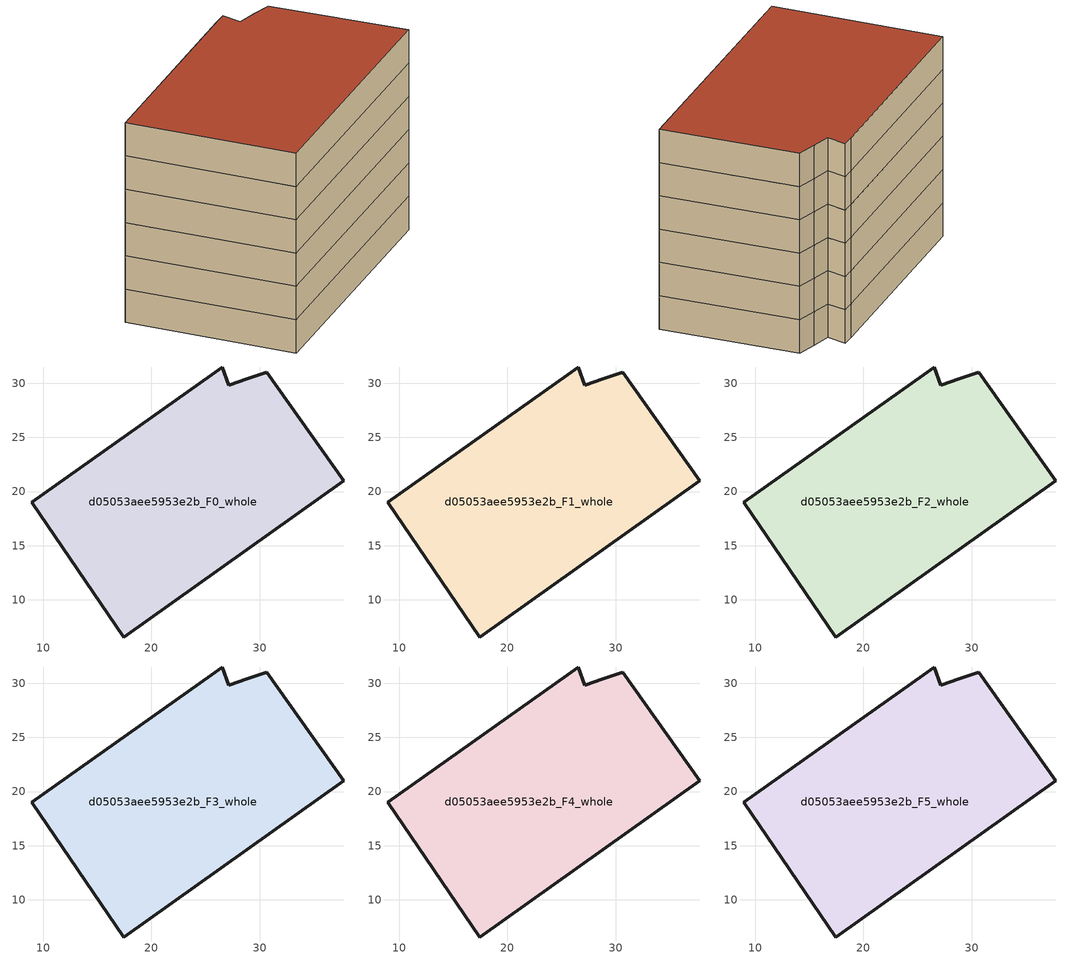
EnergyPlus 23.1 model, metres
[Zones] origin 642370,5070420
d05053aee5953e2b_F0_whole
 floor ground (EU_floor_Construction): 30.66,30.99 37.76,20.98 17.45,6.58 8.94,18.99 25.56,30.79 26.56,31.49 27.16,29.79 28.86,30.39 z0
 wall outside (EU_wall_Construction): 8.94,18.99 17.45,6.58 37.76,20.98 30.66,30.99 28.86,30.39 27.16,29.79 26.56,31.49 25.56,30.79 8.94,18.99 z0:3
d05053aee5953e2b_F1_whole
 floor to d05053aee5953e2b_F0_whole (EU_floor_Construction): 30.66,30.99 37.76,20.98 17.45,6.58 8.94,18.99 25.56,30.79 26.56,31.49 27.16,29.79 28.86,30.39 z3
 wall outside (EU_wall_Construction): 8.94,18.99 17.45,6.58 37.76,20.98 30.66,30.99 28.86,30.39 27.16,29.79 26.56,31.49 25.56,30.79 8.94,18.99 z3:6
d05053aee5953e2b_F2_whole
 floor to d05053aee5953e2b_F1_whole (EU_floor_Construction): 30.66,30.99 37.76,20.98 17.45,6.58 8.94,18.99 25.56,30.79 26.56,31.49 27.16,29.79 28.86,30.39 z6
 wall outside (EU_wall_Construction): 8.94,18.99 17.45,6.58 37.76,20.98 30.66,30.99 28.86,30.39 27.16,29.79 26.56,31.49 25.56,30.79 8.94,18.99 z6:9
d05053aee5953e2b_F3_whole
 floor to d05053aee5953e2b_F2_whole (EU_floor_Construction): 30.66,30.99 37.76,20.98 17.45,6.58 8.94,18.99 25.56,30.79 26.56,31.49 27.16,29.79 28.86,30.39 z9
 wall outside (EU_wall_Construction): 8.94,18.99 17.45,6.58 37.76,20.98 30.66,30.99 28.86,30.39 27.16,29.79 26.56,31.49 25.56,30.79 8.94,18.99 z9:12
d05053aee5953e2b_F4_whole
 floor to d05053aee5953e2b_F3_whole (EU_floor_Construction): 30.66,30.99 37.76,20.98 17.45,6.58 8.94,18.99 25.56,30.79 26.56,31.49 27.16,29.79 28.86,30.39 z12
 wall outside (EU_wall_Construction): 8.94,18.99 17.45,6.58 37.76,20.98 30.66,30.99 28.86,30.39 27.16,29.79 26.56,31.49 25.56,30.79 8.94,18.99 z12:15
d05053aee5953e2b_F5_whole
 floor to d05053aee5953e2b_F4_whole (EU_floor_Construction): 30.66,30.99 37.76,20.98 17.45,6.58 8.94,18.99 25.56,30.79 26.56,31.49 27.16,29.79 28.86,30.39 z15
 wall outside (EU_wall_Construction): 8.94,18.99 17.45,6.58 37.76,20.98 30.66,30.99 28.86,30.39 27.16,29.79 26.56,31.49 25.56,30.79 8.94,18.99 z15:18
 roof outside (EU_roof_Construction): 37.76,20.98 30.66,30.99 28.86,30.39 27.16,29.79 26.56,31.49 25.56,30.79 8.94,18.99 17.45,6.58 z18
[Building]
EU S2 Campaign: North Axis=0; Terrain=City; Solar Distribution=FullExterior
[Site:Location]
Lyon-Bron: Latitude=45.75; Longitude=5; Time Zone=1; Elevation=198
[SizingPeriod:WeatherFileDays]
AnnualSizingPeriod: Begin Month=1; Begin Day of Month=1; End Month=12; End Day of Month=31; Day of Week for Start Day=Monday; Use Weather File Daylight Saving Period=No; Use Weather File Rain and Snow Indicators=No
[MATERIAL]
EU_InternalMass_Material: Roughness=MediumRough; Thickness=0.1; Conductivity=1; Density=1800; Specific Heat=900; Thermal Absorptance=0.9; Solar Absorptance=0.7; Visible Absorptance=0.7
[MATERIAL:NOMASS] Roughness=MediumRough; Thermal Absorptance=0.9; Solar Absorptance=0.7; Visible Absorptance=0.7
Name | Thermal Resistance
EU_wall_NoMass | 0.776494
EU_roof_NoMass | 0.486893
EU_floor_NoMass | 0.421597
[CONSTRUCTION]
EU_wall_Construction: EU_wall_NoMass
EU_roof_Construction: EU_roof_NoMass
EU_floor_Construction: EU_floor_NoMass
EU_InternalMass_Construction: EU_InternalMass_Material
[ZONE] Type=1; Multiplier=1; Ceiling Height=autocalculate; Volume=1096.46; Floor Area=autocalculate; Part of Total Floor Area=Yes
d05053aee5953e2b_F0_whole; d05053aee5953e2b_F1_whole; d05053aee5953e2b_F2_whole; d05053aee5953e2b_F3_whole; d05053aee5953e2b_F4_whole; d05053aee5953e2b_F5_whole
[INTERNALMASS] Construction=EU_InternalMass_Construction; Surface Area=365.488
Name | Zone or ZoneList
d05053aee5953e2b_F0_whole_EU_InternalMass | d05053aee5953e2b_F0_whole
d05053aee5953e2b_F1_whole_EU_InternalMass | d05053aee5953e2b_F1_whole
d05053aee5953e2b_F2_whole_EU_InternalMass | d05053aee5953e2b_F2_whole
d05053aee5953e2b_F3_whole_EU_InternalMass | d05053aee5953e2b_F3_whole
d05053aee5953e2b_F4_whole_EU_InternalMass | d05053aee5953e2b_F4_whole
d05053aee5953e2b_F5_whole_EU_InternalMass | d05053aee5953e2b_F5_whole
[OTHEREQUIPMENT] Fuel Type=Electricity; Design Level Calculation Method=Watts/Area; Power per Zone Floor Area=1; Fraction Latent=0; Fraction Radiant=0; Fraction Lost=0; Carbon Dioxide Generation Rate=0; EndUse Subcategory=EU_Step8_InternalGains
Name | Zone or ZoneList or Space or SpaceList | Schedule
EU_Step8_InternalGain_d05053aee5953e2b_F0_whole_f000 | d05053aee5953e2b_F0_whole | EU_Step8_GainSchedule_d05053aee5953e2b_F0_whole_f000
EU_Step8_InternalGain_d05053aee5953e2b_F1_whole_f000 | d05053aee5953e2b_F1_whole | EU_Step8_GainSchedule_d05053aee5953e2b_F1_whole_f000
EU_Step8_InternalGain_d05053aee5953e2b_F2_whole_f000 | d05053aee5953e2b_F2_whole | EU_Step8_GainSchedule_d05053aee5953e2b_F2_whole_f000
EU_Step8_InternalGain_d05053aee5953e2b_F3_whole_f000 | d05053aee5953e2b_F3_whole | EU_Step8_GainSchedule_d05053aee5953e2b_F3_whole_f000
EU_Step8_InternalGain_d05053aee5953e2b_F4_whole_f000 | d05053aee5953e2b_F4_whole | EU_Step8_GainSchedule_d05053aee5953e2b_F4_whole_f000
EU_Step8_InternalGain_d05053aee5953e2b_F5_whole_f000 | d05053aee5953e2b_F5_whole | EU_Step8_GainSchedule_d05053aee5953e2b_F5_whole_f000
[ZONEVENTILATION:DESIGNFLOWRATE] Schedule=EU_AlwaysOn; Design Flow Rate Calculation Method=AirChanges/Hour; Air Changes per Hour=0.693814; Ventilation Type=Natural; Fan Pressure Rise=0; Fan Total Efficiency=1; Constant Term Coefficient=1; Temperature Term Coefficient=0; Velocity Term Coefficient=0; Velocity Squared Term Coefficient=0; Minimum Indoor Temperature=-100; Maximum Indoor Temperature=100; Delta Temperature=-100; Minimum Outdoor Temperature=-100; Maximum Outdoor Temperature=100; Maximum Wind Speed=40
Name | Zone or ZoneList or Space or SpaceList
EU_ConstantAir_d05053aee5953e2b_F0_whole | d05053aee5953e2b_F0_whole
EU_ConstantAir_d05053aee5953e2b_F1_whole | d05053aee5953e2b_F1_whole
EU_ConstantAir_d05053aee5953e2b_F2_whole | d05053aee5953e2b_F2_whole
EU_ConstantAir_d05053aee5953e2b_F3_whole | d05053aee5953e2b_F3_whole
EU_ConstantAir_d05053aee5953e2b_F4_whole | d05053aee5953e2b_F4_whole
EU_ConstantAir_d05053aee5953e2b_F5_whole | d05053aee5953e2b_F5_whole
[HVACTEMPLATE:THERMOSTAT] Constant Heating Setpoint=20; Constant Cooling Setpoint=50
EU_HeatOnly_d05053aee5953e2b_F0_whole; EU_HeatOnly_d05053aee5953e2b_F1_whole; EU_HeatOnly_d05053aee5953e2b_F2_whole; EU_HeatOnly_d05053aee5953e2b_F3_whole; EU_HeatOnly_d05053aee5953e2b_F4_whole; EU_HeatOnly_d05053aee5953e2b_F5_whole
[HVACTEMPLATE:ZONE:IDEALLOADSAIRSYSTEM] System Availability Schedule=EU_AlwaysOn; Maximum Heating Supply Air Temperature=50; Minimum Cooling Supply Air Temperature=13; Maximum Heating Supply Air Humidity Ratio=0.0156; Minimum Cooling Supply Air Humidity Ratio=0.0077; Heating Limit=NoLimit; Cooling Limit=NoLimit; Heating Availability Schedule=EU_AlwaysOn; Cooling Availability Schedule=EU_CoolingOff; Dehumidification Control Type=ConstantSensibleHeatRatio; Cooling Sensible Heat Ratio=0.7; Dehumidification Setpoint=60; Humidification Control Type=None; Humidification Setpoint=30; Outdoor Air Method=None; Outdoor Air Flow Rate per Person=0.00944; Outdoor Air Flow Rate per Zone Floor Area=0; Outdoor Air Flow Rate per Zone=0; Demand Controlled Ventilation Type=None; Outdoor Air Economizer Type=NoEconomizer; Heat Recovery Type=None; Sensible Heat Recovery Effectiveness=0.7; Latent Heat Recovery Effectiveness=0.65
Name | Template Thermostat
d05053aee5953e2b_F0_whole | EU_HeatOnly_d05053aee5953e2b_F0_whole
d05053aee5953e2b_F1_whole | EU_HeatOnly_d05053aee5953e2b_F1_whole
d05053aee5953e2b_F2_whole | EU_HeatOnly_d05053aee5953e2b_F2_whole
d05053aee5953e2b_F3_whole | EU_HeatOnly_d05053aee5953e2b_F3_whole
d05053aee5953e2b_F4_whole | EU_HeatOnly_d05053aee5953e2b_F4_whole
d05053aee5953e2b_F5_whole | EU_HeatOnly_d05053aee5953e2b_F5_whole
[SIZING:ZONE] Zone Cooling Design Supply Air Temperature Input Method=SupplyAirTemperature; Zone Cooling Design Supply Air Temperature=13; Zone Heating Design Supply Air Temperature Input Method=SupplyAirTemperature; Zone Heating Design Supply Air Temperature=50; Zone Cooling Design Supply Air Humidity Ratio=0.008; Zone Heating Design Supply Air Humidity Ratio=0.008; Cooling Design Air Flow Method=DesignDay; Cooling Design Air Flow Rate=0; Cooling Minimum Air Flow per Zone Floor Area=0.000762; Cooling Minimum Air Flow=0; Cooling Minimum Air Flow Fraction=0.2; Heating Design Air Flow Method=DesignDay; Heating Design Air Flow Rate=0; Heating Maximum Air Flow per Zone Floor Area=0.002032; Heating Maximum Air Flow=0.141576; Heating Maximum Air Flow Fraction=0.3; Account for Dedicated Outdoor Air System=No; Dedicated Outdoor Air System Control Strategy=NeutralSupplyAir; Dedicated Outdoor Air Low Setpoint Temperature for Design=autosize; Dedicated Outdoor Air High Setpoint Temperature for Design=autosize; Zone Load Sizing Method=Sensible Load Only No Latent Load; Zone Latent Cooling Design Supply Air Humidity Ratio Input Method=HumidityRatioDifference; Zone Cooling Design Supply Air Humidity Ratio Difference=0.005; Zone Latent Heating Design Supply Air Humidity Ratio Input Method=HumidityRatioDifference; Zone Humidification Design Supply Air Humidity Ratio Difference=0.005
d05053aee5953e2b_F0_whole; d05053aee5953e2b_F1_whole; d05053aee5953e2b_F2_whole; d05053aee5953e2b_F3_whole; d05053aee5953e2b_F4_whole; d05053aee5953e2b_F5_whole
[SCHEDULE:CONSTANT]
Name | Hourly Value
EU_AlwaysOn | 1
EU_CoolingOff | 0
[SCHEDULE:FILE] Column Number=1; Rows to Skip at Top=0; Number of Hours of Data=8760; Column Separator=Comma; Interpolate to Timestep=No; Minutes per Item=60; Adjust Schedule for Daylight Savings=Yes
Name | File
EU_Step8_GainSchedule_d05053aee5953e2b_F0_whole_f000 | C:\Users\o_iseri\Desktop\OpenUBEM\openubem\outputs\eu_evidence\EU-11\FR-LYO-HAUTCOEURPENTES\idfs\d05053aee5953e2b\d05053aee5953e2b_F0_whole_f000_gain.csv
EU_Step8_GainSchedule_d05053aee5953e2b_F1_whole_f000 | C:\Users\o_iseri\Desktop\OpenUBEM\openubem\outputs\eu_evidence\EU-11\FR-LYO-HAUTCOEURPENTES\idfs\d05053aee5953e2b\d05053aee5953e2b_F1_whole_f000_gain.csv
EU_Step8_GainSchedule_d05053aee5953e2b_F2_whole_f000 | C:\Users\o_iseri\Desktop\OpenUBEM\openubem\outputs\eu_evidence\EU-11\FR-LYO-HAUTCOEURPENTES\idfs\d05053aee5953e2b\d05053aee5953e2b_F2_whole_f000_gain.csv
EU_Step8_GainSchedule_d05053aee5953e2b_F3_whole_f000 | C:\Users\o_iseri\Desktop\OpenUBEM\openubem\outputs\eu_evidence\EU-11\FR-LYO-HAUTCOEURPENTES\idfs\d05053aee5953e2b\d05053aee5953e2b_F3_whole_f000_gain.csv
EU_Step8_GainSchedule_d05053aee5953e2b_F4_whole_f000 | C:\Users\o_iseri\Desktop\OpenUBEM\openubem\outputs\eu_evidence\EU-11\FR-LYO-HAUTCOEURPENTES\idfs\d05053aee5953e2b\d05053aee5953e2b_F4_whole_f000_gain.csv
EU_Step8_GainSchedule_d05053aee5953e2b_F5_whole_f000 | C:\Users\o_iseri\Desktop\OpenUBEM\openubem\outputs\eu_evidence\EU-11\FR-LYO-HAUTCOEURPENTES\idfs\d05053aee5953e2b\d05053aee5953e2b_F5_whole_f000_gain.csv
